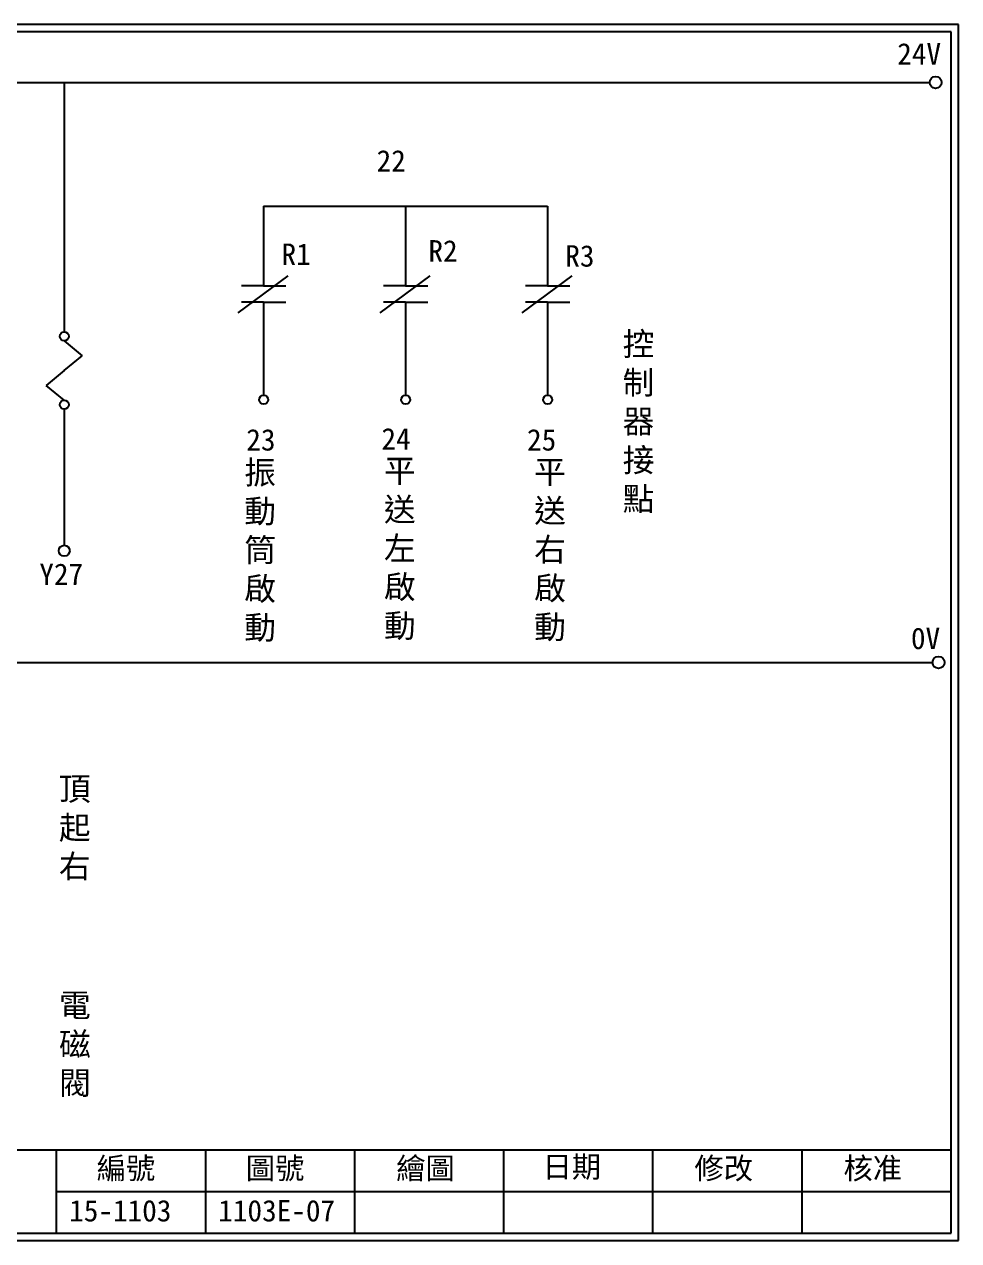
# Model space of a CAD drawing. Extents: x 889 to 1176, y 251 to 455.
# Drawn here: x 1019.4 to 1176.1, y 251.2 to 455.2 of the extents above; entities that cross this region are included whole.
import ezdxf

# ---------------------------------------------------------------- set-up
doc = ezdxf.new("R2010")
doc.units = 0
doc.layers.get('0').update_dxf_attribs({"linetype": 'CONTINUOUS'})
doc.layers.add('圖框層', color=7, linetype='CONTINUOUS')
doc.layers.add('標尺寸層', color=3, linetype='CONTINUOUS')
doc.styles.add('CNS', font='romanc.shx', dxfattribs={"bigfont": 'chineset.shx'})
doc.styles.add('STSL', font='kaiu.ttf')

msp = doc.modelspace()

# ---------------------------------------------------------------- linework, layer by layer
for centre in [(1172.21, 445.42), (1172.69, 348.15)]:
    msp.add_circle(centre, 1)
at = {"layer": '圖框層', "color": 7}
for p, q in [((1176.07, 455.16), (889.07, 455.16)), ((1176.07, 251.2), (1176.07, 455.16)), ((1174.82, 453.91), (890.32, 453.91)), ((1174.82, 252.44), (1174.82, 453.91)), ((890.32, 266.44), (1174.82, 266.44)), ((1024.82, 252.44), (1024.82, 266.44)), ((1049.82, 252.44), (1049.82, 266.44)), ((1074.82, 252.44), (1074.82, 266.44)), ((1099.82, 252.44), (1099.82, 266.44)), ((1124.82, 252.44), (1124.82, 266.44)), ((1149.82, 252.44), (1149.82, 266.44)), ((1024.82, 259.44), (1174.82, 259.44)), ((889.07, 251.2), (1176.07, 251.2)), ((890.32, 252.44), (1174.82, 252.44))]:
    msp.add_line(p, q, dxfattribs=at)
at = {"layer": '標尺寸層', "color": 7}
for p, q in [((893.61, 445.42), (1171.21, 445.42)), ((1026.1, 445.42), (1026.1, 403.59)), ((1059.53, 424.69), (1107.15, 424.69)), ((1059.53, 424.69), (1059.53, 411.32)), ((1083.34, 424.69), (1083.34, 411.32)), ((1107.15, 424.69), (1107.15, 411.32)), ((1055.28, 406.78), (1063.65, 413)), ((1079.09, 406.78), (1087.46, 413)), ((1102.9, 406.78), (1111.27, 413)), ((1059.53, 411.32), (1055.82, 411.32)), ((1059.53, 411.32), (1063.24, 411.32)), ((1083.34, 411.32), (1079.63, 411.32)), ((1083.34, 411.32), (1087.05, 411.32)), ((1107.15, 411.32), (1103.44, 411.32)), ((1107.15, 411.32), (1110.85, 411.32)), ((1059.53, 408.56), (1055.82, 408.56)), ((1059.53, 408.56), (1063.24, 408.56)), ((1059.53, 408.56), (1059.53, 392.96)), ((1083.34, 408.56), (1079.63, 408.56)), ((1083.34, 408.56), (1087.05, 408.56)), ((1083.34, 408.56), (1083.34, 392.96)), ((1107.15, 408.56), (1103.44, 408.56)), ((1107.15, 408.56), (1110.85, 408.56)), ((1107.15, 408.56), (1107.15, 392.96)), ((1026.1, 402.09), (1029.1, 399.6)), ((1026.1, 397.11), (1029.1, 399.6)), ((1026.1, 397.11), (1023.09, 394.62)), ((1026.1, 392.13), (1023.09, 394.62)), ((1026.1, 390.63), (1026.1, 367.81)), ((893.82, 348.15), (1171.69, 348.15))]:
    msp.add_line(p, q, dxfattribs=at)
for centre, radius in [((1026.1, 402.84), 0.751), ((1026.1, 391.38), 0.751), ((1059.53, 392.21), 0.751), ((1083.34, 392.21), 0.751), ((1107.15, 392.21), 0.751), ((1026.1, 366.89), 0.92)]:
    msp.add_circle(centre, radius, dxfattribs=at)

# ---------------------------------------------------------------- texts
at = {"layer": '圖框層', "color": 4, "style": 'STSL'}
for s, p in [('24V', (1165.77, 448.41)), ('22', (1078.48, 430.47)), ('R1 ', (1062.53, 414.81)), ('R2', (1087.16, 415.37)), ('R3', (1110.11, 414.53)), ('23', (1056.63, 383.69)), ('24', (1079.29, 383.86)), ('25', (1103.7, 383.69)), ('Y27 ', (1021.93, 361.15)), ('0V', (1168.07, 350.4)), ('編號', (1031.54, 261.53)), ('圖號', (1056.54, 261.53)), ('繪圖', (1081.76, 261.53)), ('日期', (1106.29, 261.78)), ('修改', (1131.76, 261.53)), ('核准', (1156.76, 261.53)), ('15-1103', (1026.93, 254.42)), ('1103E-07', (1051.93, 254.42))]:
    msp.add_text(s, height=3.6, dxfattribs=at).set_placement(p)
at = {"layer": '標尺寸層', "color": 7, "char_height": 3.9, "attachment_point": 5, "style": 'CNS'}
for s, insert, width in [('{\\fDFKai-SB|b0|i0|c136|p65;\\T1.1;\\C0;控制器接點}', (1122.66, 388.37), 2.8481), ('{\\fDFKai-SB|b0|i0|c136|p65;\\T1.1;\\C0;\\P振動筒\\P啟動}', (1059.21, 370.03), 2.8481), ('{\\fDFKai-SB|b0|i0|c136|p65;\\T1.1;\\C0;平送左\\P啟動}', (1082.63, 367.08), 2.8481), ('{\\fDFKai-SB|b0|i0|c136|p65;\\T1.1;\\C0;平送右\\P啟動}', (1107.82, 366.87), 2.8481), ('{\\fDFKai-SB|b0|i0|c136|p65;\\T1.1;\\C0;頂起右}', (1028.14, 320.26), 2.8481), ('{\\fDFKai-SB|b0|i0|c136|p65;電磁閥}', (1027.9, 283.94), 8.6627)]:
    msp.add_mtext(s, dxfattribs=dict(at, insert=insert, width=width))

doc.saveas('drawing.dxf')
